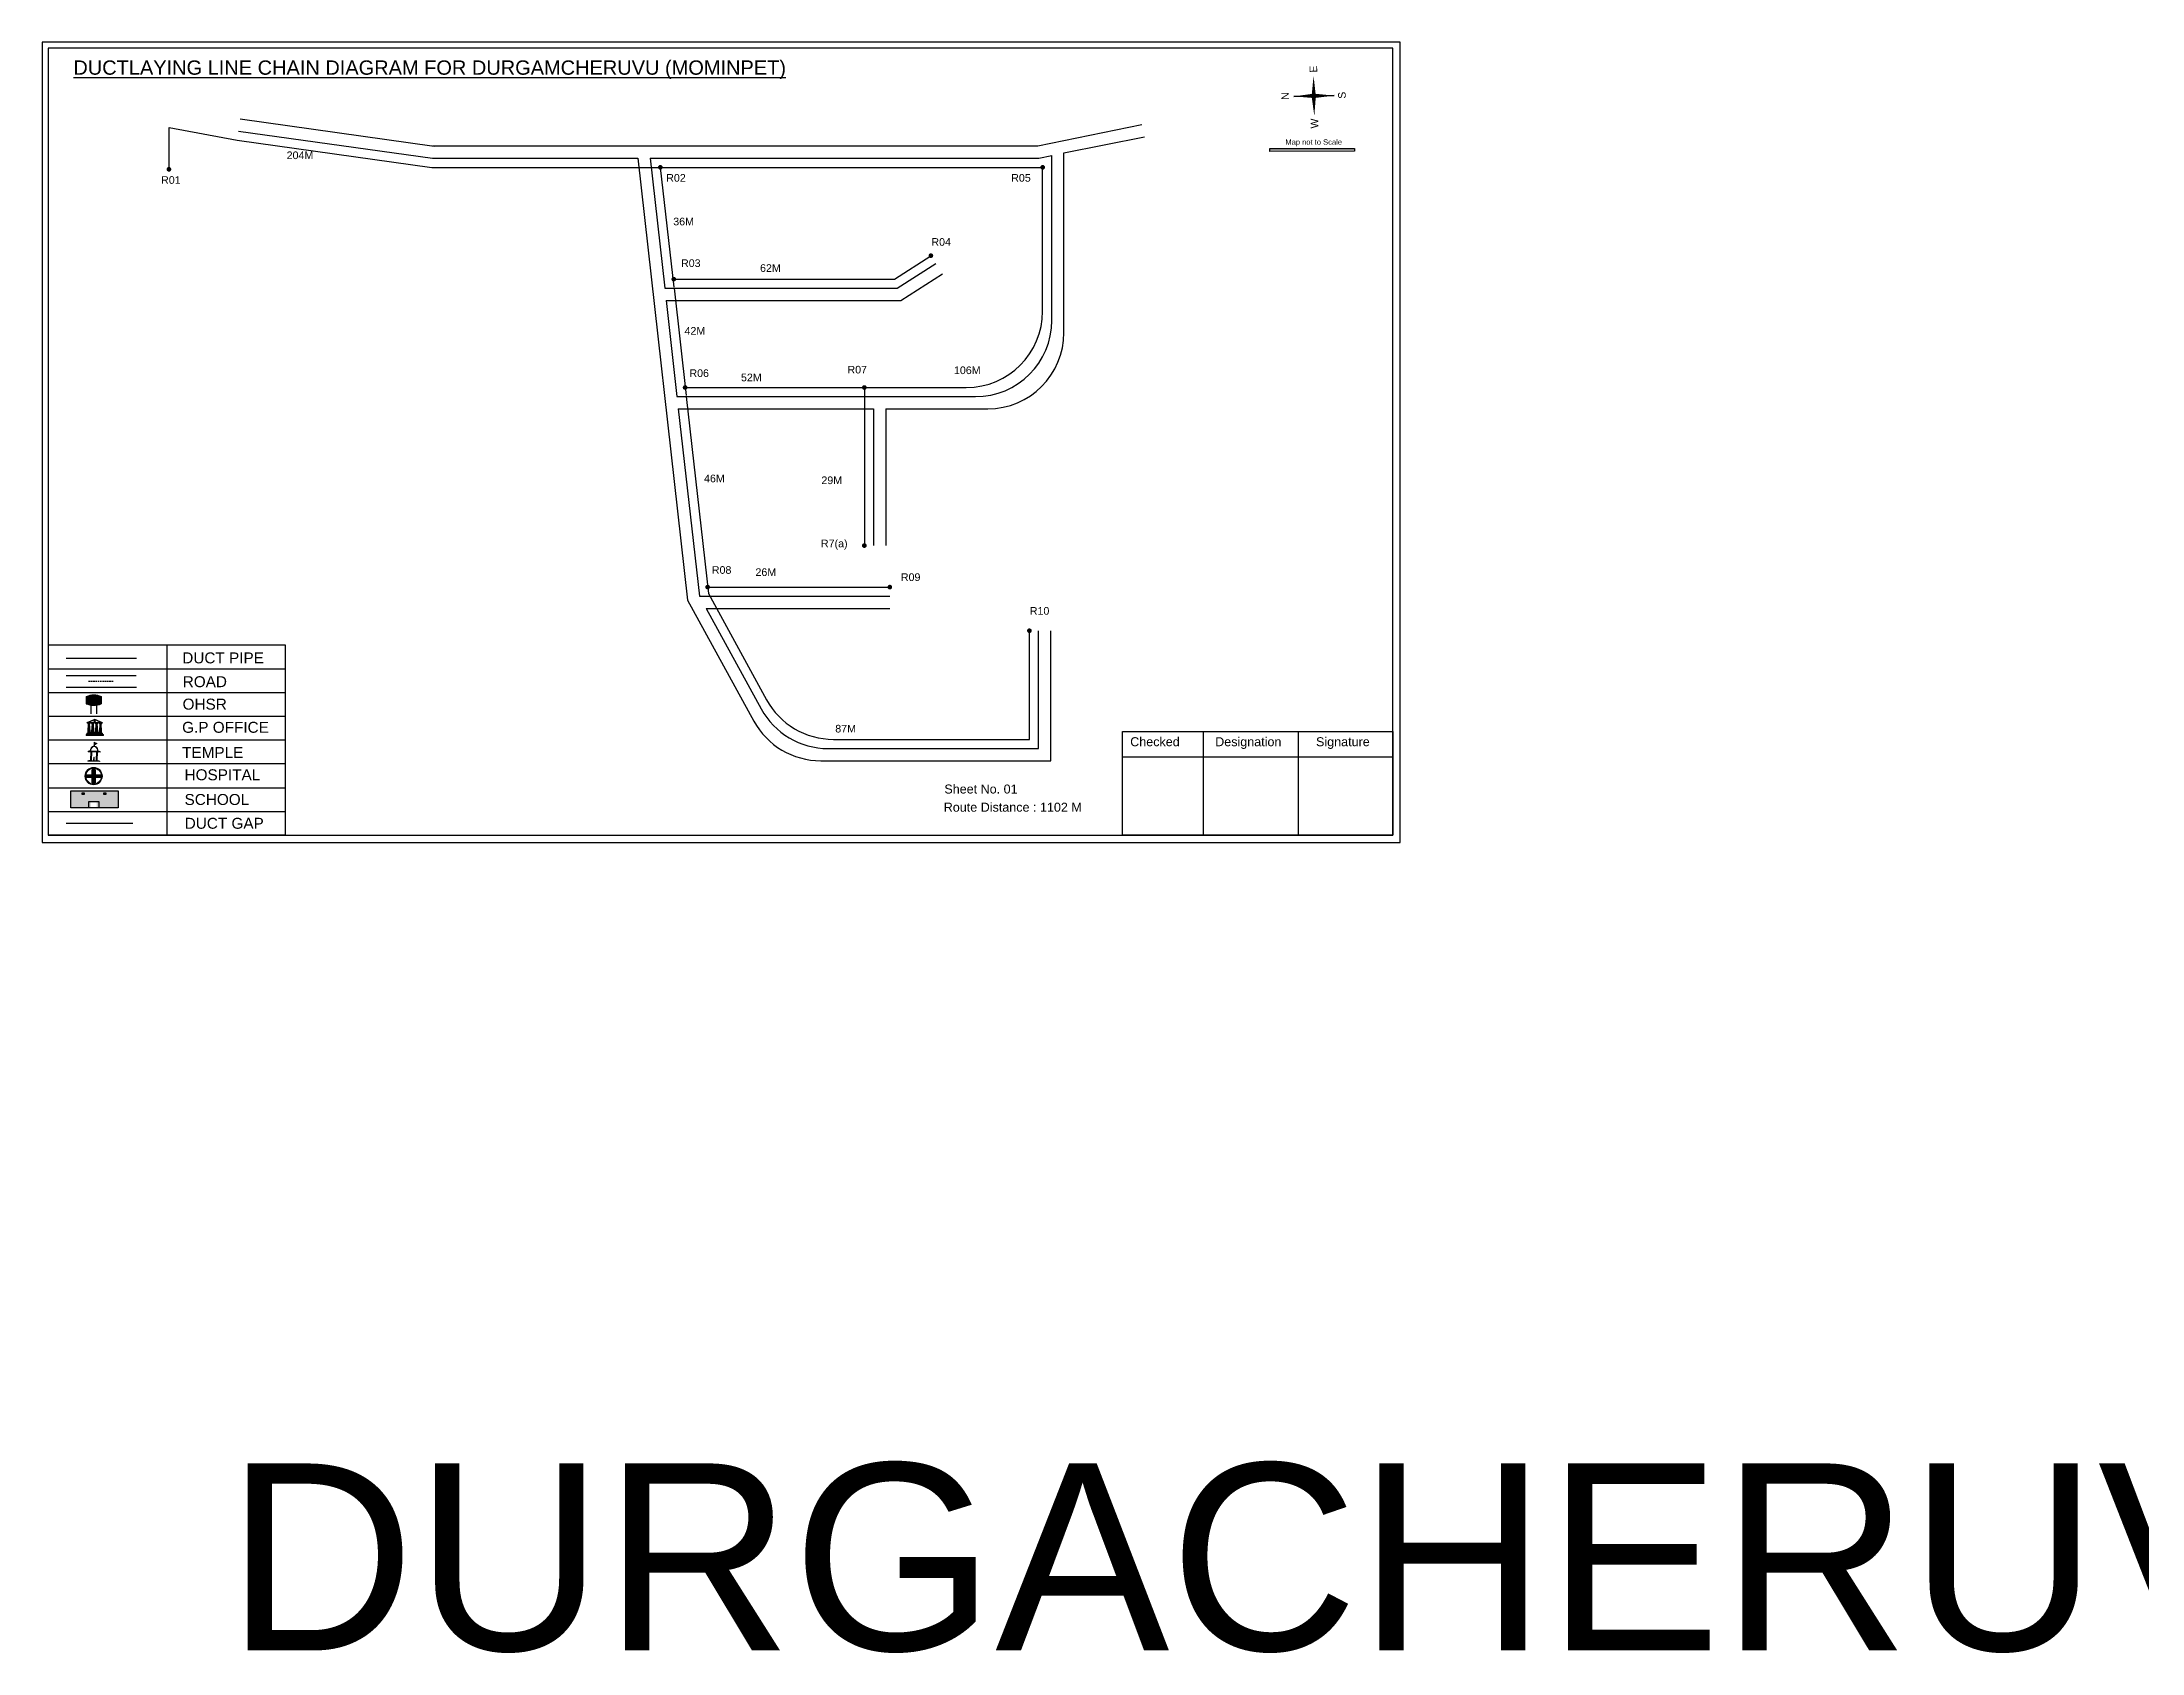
# Model space of a CAD drawing. Header units: inches. Extents: x 105 to 4124, y -559 to 3229.
# Drawn here: x 1249 to 2626, y 1316 to 2372 of the extents above; entities that cross this region are included whole.
import ezdxf

# ---------------------------------------------------------------- set-up
doc = ezdxf.new("R2010")
doc.units = ezdxf.units.IN
doc.header["$MEASUREMENT"] = 0
doc.linetypes.add('DASHEDX2', pattern=[1.5, 1, -0.5])
for name, color, linetype in [('LANDMARK', 7, 'Continuous'), ('OHT', 7, 'Continuous'), ('pipe', 5, 'Continuous')]:
    doc.layers.add(name, color=color, linetype=linetype)
doc.styles.get("Standard").update_dxf_attribs({"font": 'arial.ttf'})

# ---------------------------------------------------------------- blocks, each defined once
blk = doc.blocks.new('OHT')
at = {"linetype": 'Continuous', "lineweight": 0, "true_color": 0x0ffffc}
blk.add_hatch(color=4, dxfattribs=at).paths.add_polyline_path([(0.01, 1), (0, 1, 0.101323), (-0.4, 0.92), (-0.4, 0.52, 0.194075), (0.4, 0.52), (0.4, 0.92, 0.097877)])
at = {"color": 4, "linetype": 'Continuous', "lineweight": 0, "true_color": 0x0ffffc, "flags": 128}
for points in [[(-0.4, 0.52), (-0.4, 0.92)], [(0.4, 0.52), (0.4, 0.92)]]:
    blk.add_lwpolyline(points, dxfattribs=at)
at = {"color": 4, "linetype": 'Continuous', "lineweight": 0, "true_color": 0x0ffffc, "const_width": 0.075, "flags": 128}
for points in [[(-0.15, 0), (-0.15, 0.48)], [(0.15, 0), (0.15, 0.47)]]:
    blk.add_lwpolyline(points, dxfattribs=at)
at = {"color": 4, "linetype": 'Continuous', "lineweight": 0, "true_color": 0x0ffffc}
for centre, radius, start, end in [((0.01, -0.02), 1.02, 67.3109, 113.4711), ((0, 1.51), 1.07, 247.7682, 291.7007)]:
    blk.add_arc(centre, radius, start, end, dxfattribs=at)
blk = doc.blocks.new('Government_Office')
at = {"linetype": 'Continuous', "lineweight": 0, "true_color": 0xff0000}
for points in [[(-0.5, 0.05), (0.5, 0.05), (0.5, 0), (-0.5, 0)], [(-0.45, 0.08), (-0.45, 0.12), (0.45, 0.12), (0.45, 0.08)], [(-0.4, 0.14), (-0.4, 0.18), (0.4, 0.18), (0.4, 0.14)]]:
    blk.add_hatch(color=1, dxfattribs=at).paths.add_polyline_path(points)
h = blk.add_hatch(color=1, dxfattribs=at)
h.paths.add_polyline_path([(0.44, 0.72), (0.45, 0.75), (0, 0.93), (-0.45, 0.75), (-0.44, 0.72)])
h.paths.add_polyline_path([(0.36, 0.75), (-0.36, 0.75), (0, 0.9)], flags=16)
h.paths.add_polyline_path([(0, 0.78, -1), (0, 0.87, -1)], flags=0)
h = blk.add_hatch(color=1, dxfattribs=at)
edge = h.paths.add_edge_path()
edge.add_line((-0.27, 0.2), (-0.3, 0.68))
edge.add_line((-0.3, 0.68), (-0.29, 0.68))
edge.add_arc((-0.28, 0.69), 0.0176, 225.304, 441.5659)
edge.add_line((-0.28, 0.7), (-0.39, 0.7))
edge.add_arc((-0.39, 0.69), 0.0176, 98.4341, 314.696)
edge.add_line((-0.38, 0.68), (-0.37, 0.68))
edge.add_line((-0.37, 0.68), (-0.4, 0.2))
edge.add_line((-0.4, 0.2), (-0.27, 0.2))
h = blk.add_hatch(color=1, dxfattribs=at)
edge = h.paths.add_edge_path()
edge.add_line((-0.05, 0.2), (-0.07, 0.68))
edge.add_line((-0.07, 0.68), (-0.07, 0.68))
edge.add_arc((-0.05, 0.69), 0.0176, 225.304, 441.5659)
edge.add_line((-0.05, 0.7), (-0.17, 0.7))
edge.add_arc((-0.17, 0.69), 0.0176, 98.4341, 314.696)
edge.add_line((-0.16, 0.68), (-0.15, 0.68))
edge.add_line((-0.15, 0.68), (-0.18, 0.2))
edge.add_line((-0.18, 0.2), (-0.05, 0.2))
h = blk.add_hatch(color=1, dxfattribs=at)
edge = h.paths.add_edge_path()
edge.add_arc((0, 0.83), 0.0467, 90, 270)
edge.add_arc((0, 0.83), 0.0467, 270, 450)
h = blk.add_hatch(color=1, dxfattribs=at)
edge = h.paths.add_edge_path()
edge.add_line((0.18, 0.2), (0.15, 0.68))
edge.add_line((0.15, 0.68), (0.16, 0.68))
edge.add_arc((0.17, 0.69), 0.0176, 225.304, 441.5659)
edge.add_line((0.17, 0.7), (0.05, 0.7))
edge.add_arc((0.05, 0.69), 0.0176, 98.4341, 314.696)
edge.add_line((0.07, 0.68), (0.07, 0.68))
edge.add_line((0.07, 0.68), (0.05, 0.2))
edge.add_line((0.05, 0.2), (0.18, 0.2))
h = blk.add_hatch(color=1, dxfattribs=at)
edge = h.paths.add_edge_path()
edge.add_line((0.4, 0.2), (0.37, 0.68))
edge.add_line((0.37, 0.68), (0.38, 0.68))
edge.add_arc((0.39, 0.69), 0.0176, 225.304, 441.5659)
edge.add_line((0.4, 0.7), (0.28, 0.7))
edge.add_arc((0.28, 0.69), 0.0176, 98.4341, 314.696)
edge.add_line((0.29, 0.68), (0.3, 0.68))
edge.add_line((0.3, 0.68), (0.27, 0.2))
edge.add_line((0.27, 0.2), (0.4, 0.2))
at = {"color": 1, "linetype": 'Continuous', "lineweight": 0, "true_color": 0xff0000, "flags": 128}
for points in [[(-0.5, 0.05), (0.5, 0.05), (0.5, 0), (-0.5, 0)], [(-0.45, 0.75), (-0.44, 0.72), (0.44, 0.72), (0.45, 0.75), (0, 0.93)], [(-0.45, 0.08), (-0.45, 0.12), (0.45, 0.12), (0.45, 0.08)], [(-0.4, 0.14), (-0.4, 0.18), (0.4, 0.18), (0.4, 0.14)], [(-0.36, 0.75), (0.36, 0.75), (0, 0.9)]]:
    blk.add_lwpolyline(points, close=True, dxfattribs=at)
for points in [[(-0.27, 0.2), (-0.3, 0.68), (-0.29, 0.68, 1.379694), (-0.28, 0.7), (-0.39, 0.7, 1.379694), (-0.38, 0.68), (-0.37, 0.68), (-0.4, 0.2)], [(-0.05, 0.2), (-0.07, 0.68), (-0.07, 0.68, 1.379694), (-0.05, 0.7), (-0.17, 0.7, 1.379694), (-0.16, 0.68), (-0.15, 0.68), (-0.18, 0.2)], [(0, 0.87, 1), (0, 0.78, 1)], [(0.18, 0.2), (0.15, 0.68), (0.16, 0.68, 1.379694), (0.17, 0.7), (0.05, 0.7, 1.379694), (0.07, 0.68), (0.07, 0.68), (0.05, 0.2)], [(0.4, 0.2), (0.37, 0.68), (0.38, 0.68, 1.379694), (0.4, 0.7), (0.28, 0.7, 1.379694), (0.29, 0.68), (0.3, 0.68), (0.27, 0.2)]]:
    blk.add_lwpolyline(points, format="xyb", close=True, dxfattribs=at)
blk = doc.blocks.new('Temple')
at = {"linetype": 'Continuous', "lineweight": 0, "true_color": 0xff0000}
h = blk.add_hatch(color=1, dxfattribs=at)
edge = h.paths.add_edge_path()
edge.add_line((0.17, 0.49), (0.22, 0.49))
edge.add_line((0.22, 0.49), (0.22, 0.5))
edge.add_line((0.22, 0.5), (0.31, 0.5))
edge.add_line((0.31, 0.5), (0.31, 0.53))
edge.add_line((0.31, 0.53), (0.26, 0.53))
edge.add_line((0.26, 0.53), (0.26, 0.54))
edge.add_line((0.26, 0.54), (0.2, 0.54))
edge.add_spline(control_points=[(0.2, 0.54), (0.2, 0.59), (0.19, 0.64), (0.14, 0.74), (0.09, 0.79), (0.03, 0.8), (0.02, 0.81), (0.01, 0.81)], knot_values=[4.712389, 4.712389, 4.712389, 4.712389, 5.278166, 5.278166, 6.117402, 6.117402, 6.223801, 6.223801, 6.223801, 6.223801], degree=3, periodic=0)
edge.add_line((0.01, 0.81), (0.01, 0.79))
edge.add_line((0.01, 0.79), (-0.01, 0.79))
edge.add_line((-0.01, 0.79), (-0.01, 0.81))
edge.add_spline(control_points=[(-0.01, 0.81), (-0.05, 0.8), (-0.1, 0.78), (-0.17, 0.7), (-0.2, 0.63), (-0.2, 0.55), (-0.2, 0.55), (-0.2, 0.54)], knot_values=[6.343965, 6.343965, 6.343965, 6.343965, 6.956638, 6.956638, 7.795874, 7.795874, 7.853982, 7.853982, 7.853982, 7.853982], degree=3, periodic=0)
edge.add_line((-0.2, 0.54), (-0.26, 0.54))
edge.add_line((-0.26, 0.54), (-0.26, 0.53))
edge.add_line((-0.26, 0.53), (-0.31, 0.53))
edge.add_line((-0.31, 0.53), (-0.31, 0.5))
edge.add_line((-0.31, 0.5), (-0.22, 0.5))
edge.add_line((-0.22, 0.5), (-0.22, 0.49))
edge.add_line((-0.22, 0.49), (-0.17, 0.49))
edge.add_line((-0.17, 0.49), (-0.17, 0.07))
edge.add_arc((-0.2, 0.07), 0.03, -90, 0, ccw=False)
edge.add_line((-0.2, 0.04), (-0.26, 0.04))
edge.add_line((-0.26, 0.04), (-0.26, 0.03))
edge.add_line((-0.26, 0.03), (-0.31, 0.03))
edge.add_line((-0.31, 0.03), (-0.31, 0))
edge.add_line((-0.31, 0), (0.31, 0))
edge.add_line((0.31, 0), (0.31, 0.03))
edge.add_line((0.31, 0.03), (0.26, 0.03))
edge.add_line((0.26, 0.03), (0.26, 0.04))
edge.add_line((0.26, 0.04), (0.2, 0.04))
edge.add_arc((0.2, 0.07), 0.03, 180, 270, ccw=False)
edge.add_line((0.17, 0.07), (0.17, 0.49))
h.paths.add_polyline_path([(0.12, 0.07, -0.414214), (0.1, 0.04), (0.05, 0.04), (0.05, 0.03), (-0.05, 0.03), (-0.05, 0.04), (-0.1, 0.04, -0.414214), (-0.12, 0.07), (-0.12, 0.5), (0.12, 0.5)], flags=16)
edge = h.paths.add_edge_path(flags=16)
edge.add_ellipse((0, 0.54), major_axis=(0, 0.242), ratio=0.722808, start_angle=270, end_angle=450, ccw=False)
edge.add_line((0.17, 0.54), (-0.17, 0.54))
h.paths.add_polyline_path([(0.01, 0.23), (0.01, 0.07), (-0.01, 0.07), (-0.01, 0.23)], flags=0)
at = {"linetype": 'Continuous', "lineweight": 0, "true_color": 0xe66000}
blk.add_hatch(color=32, dxfattribs=at).paths.add_polyline_path([(-0.01, 1), (0.15, 0.93), (0, 0.85)])
at = {"linetype": 'Continuous', "lineweight": 0, "true_color": 0xff0000}
h = blk.add_hatch(color=1, dxfattribs=at)
edge = h.paths.add_edge_path()
edge.add_line((0.01, 0.86), (0, 0.85))
edge.add_line((0, 0.85), (0, 0.93))
edge.add_line((0, 0.93), (-0.01, 0.93))
edge.add_line((-0.01, 0.93), (-0.01, 0.81))
edge.add_spline(control_points=[(-0.01, 0.81), (0, 0.81), (0, 0.81), (0.01, 0.81)], knot_values=[6.223801, 6.223801, 6.223801, 6.223801, 6.343965, 6.343965, 6.343965, 6.343965], degree=3, periodic=0)
edge.add_line((0.01, 0.81), (0.01, 0.86))
h = blk.add_hatch(color=1, dxfattribs=at)
edge = h.paths.add_edge_path()
edge.add_line((0.01, 0.79), (0.01, 0.81))
edge.add_spline(control_points=[(0.01, 0.81), (0, 0.81), (0, 0.81), (-0.01, 0.81)], knot_values=[6.223801, 6.223801, 6.223801, 6.223801, 6.343965, 6.343965, 6.343965, 6.343965], degree=3, periodic=0)
edge.add_line((-0.01, 0.81), (-0.01, 0.79))
edge.add_line((-0.01, 0.79), (0.01, 0.79))
at = {"color": 1, "linetype": 'Continuous', "lineweight": 0, "true_color": 0xff0000, "flags": 128}
blk.add_lwpolyline([(0.2, 0.54), (0.26, 0.54), (0.26, 0.53), (0.31, 0.53), (0.31, 0.5), (0.22, 0.5), (0.22, 0.49), (0.17, 0.49), (0.17, 0.07, 0.414214), (0.2, 0.04), (0.26, 0.04), (0.26, 0.03), (0.31, 0.03), (0.31, 0), (-0.31, 0), (-0.31, 0.03), (-0.26, 0.03), (-0.26, 0.04), (-0.2, 0.04, 0.414214), (-0.17, 0.07), (-0.17, 0.49), (-0.22, 0.49), (-0.22, 0.5), (-0.31, 0.5), (-0.31, 0.53), (-0.26, 0.53), (-0.26, 0.54), (-0.2, 0.54)], format="xyb", dxfattribs=at)
blk.add_lwpolyline([(-0.17, 0.54), (0.17, 0.54)], dxfattribs=at)
blk.add_lwpolyline([(0.12, 0.5), (0.12, 0.07, -0.414214), (0.1, 0.04), (0.05, 0.04), (0.05, 0.03), (-0.05, 0.03), (-0.05, 0.04), (-0.1, 0.04, -0.414214), (-0.12, 0.07), (-0.12, 0.5)], format="xyb", close=True, dxfattribs=at)
at = {"color": 32, "linetype": 'Continuous', "lineweight": 0, "true_color": 0xe66000, "flags": 128}
blk.add_lwpolyline([(-0.01, 1), (0.15, 0.93), (0, 0.85), (-0.01, 1)], dxfattribs=at)
at = {"color": 1, "linetype": 'Continuous', "lineweight": 0, "true_color": 0xff0000, "flags": 128}
for points in [[(0.01, 0.93), (-0.01, 0.93), (-0.01, 0.79), (0.01, 0.79)], [(0.01, 0.23), (-0.01, 0.23), (-0.01, 0.07), (0.01, 0.07)]]:
    blk.add_lwpolyline(points, close=True, dxfattribs=at)
at = {"color": 1, "linetype": 'Continuous', "lineweight": 0, "true_color": 0xff0000}
blk.add_ellipse((0, 0.54), major_axis=(0, 0.242), ratio=0.722808, start_param=4.712389, end_param=7.853982, dxfattribs=at)
blk.add_open_spline([(0.2, 0.54), (0.2, 0.59), (0.19, 0.64), (0.14, 0.74), (0.09, 0.79), (-0.02, 0.82), (-0.08, 0.79), (-0.17, 0.7), (-0.2, 0.63), (-0.2, 0.55), (-0.2, 0.55), (-0.2, 0.54)], degree=3, knots=[4.712389, 4.712389, 4.712389, 4.712389, 5.278166, 5.278166, 6.117402, 6.117402, 6.956638, 6.956638, 7.795874, 7.795874, 7.853982, 7.853982, 7.853982, 7.853982], dxfattribs=at)
blk = doc.blocks.new('*U6')
at = {"color": 0, "linetype": 'DASHEDX2', "transparency": 16777216}
blk.add_line((-8.2, 0), (8, 0), dxfattribs=at)
blk = doc.blocks.new('Hospital')
at = {"linetype": 'Continuous', "lineweight": 0, "true_color": 0x000000}
h = blk.add_hatch(color=18, dxfattribs=at)
h.paths.add_polyline_path([(-0.5, 0, 1), (0.5, 0, 1)])
h.paths.add_polyline_path([(0.45, 0, -1), (-0.45, 0, -1)], flags=16)
at = {"linetype": 'Continuous', "true_color": 0xff0000}
blk.add_hatch(color=1, dxfattribs=at).paths.add_polyline_path([(-0.39, 0.08), (-0.08, 0.08), (-0.08, 0.39), (0.08, 0.39), (0.08, 0.08), (0.39, 0.08), (0.39, -0.08), (0.08, -0.08), (0.08, -0.39), (-0.08, -0.39), (-0.08, -0.08), (-0.39, -0.08)])
at = {"color": 1, "linetype": 'Continuous', "true_color": 0xff0000, "flags": 128}
blk.add_lwpolyline([(-0.39, 0.08), (-0.08, 0.08), (-0.08, 0.39), (0.08, 0.39), (0.08, 0.08), (0.39, 0.08), (0.39, -0.08), (0.08, -0.08), (0.08, -0.39), (-0.08, -0.39), (-0.08, -0.08), (-0.39, -0.08)], close=True, dxfattribs=at)
at = {"color": 18, "linetype": 'Continuous', "lineweight": 0, "true_color": 0x000000}
for radius in [0.5, 0.446]:
    blk.add_circle((0, 0), radius, dxfattribs=at)

msp = doc.modelspace()

# ---------------------------------------------------------------- hatches: boundary and pattern name
at = {"true_color": 0x0093dd}
h = msp.add_hatch(color=142, dxfattribs=at)
h.dxf.hatch_style = 1
h.paths.add_polyline_path([(2054.1, 2302.3), (2054.1, 2300.4), (2109.6, 2300.5), (2109.6, 2302.4)])
at = {"ltscale": 0.5}
h = msp.add_hatch(color=5, dxfattribs=at)
h.dxf.hatch_style = 1
h.paths.add_polyline_path([(1334.1, 2288.7, 1), (1331, 2288.7, 1)])
h = msp.add_hatch(color=5, dxfattribs=at)
h.dxf.hatch_style = 1
h.paths.add_polyline_path([(1656.2, 2290, 1), (1653.1, 2290, 1)])
h = msp.add_hatch(color=5, dxfattribs=at)
h.dxf.hatch_style = 1
h.paths.add_polyline_path([(1906.8, 2290, 1), (1903.7, 2290, 1)])
h = msp.add_hatch(color=5, dxfattribs=at)
h.dxf.hatch_style = 1
h.paths.add_polyline_path([(1833.5, 2232.1, 1), (1830.4, 2232.1, 1)])
h = msp.add_hatch(color=5, dxfattribs=at)
h.dxf.hatch_style = 1
h.paths.add_polyline_path([(1665, 2216.7, 1), (1661.9, 2216.7, 1)])
h = msp.add_hatch(color=5, dxfattribs=at)
h.dxf.hatch_style = 1
h.paths.add_polyline_path([(1672.4, 2145.7, 1), (1669.3, 2145.7, 1)])
h = msp.add_hatch(color=5, dxfattribs=at)
h.dxf.hatch_style = 1
h.paths.add_polyline_path([(1789.9, 2145.7, 1), (1786.8, 2145.7, 1)])
h = msp.add_hatch(color=5, dxfattribs=at)
h.dxf.hatch_style = 1
h.paths.add_polyline_path([(1789.9, 2042.1, 1), (1786.8, 2042.1, 1)])
h = msp.add_hatch(color=5, dxfattribs=at)
h.dxf.hatch_style = 1
h.paths.add_polyline_path([(1687.2, 2014.9, 1), (1684.1, 2014.9, 1)])
h = msp.add_hatch(color=5, dxfattribs=at)
h.dxf.hatch_style = 1
h.paths.add_polyline_path([(1806.6, 2014.9, 1), (1803.5, 2014.9, 1)])
h = msp.add_hatch(color=5, dxfattribs=at)
h.dxf.hatch_style = 1
h.paths.add_polyline_path([(1898.1, 1986.3, 1), (1895, 1986.3, 1)])
at = {"true_color": 0xc8c92d}
h = msp.add_hatch(color=52, dxfattribs=at)
h.dxf.hatch_style = 1
h.paths.add_polyline_path([(1274.3, 1881.3), (1268.2, 1881.3), (1268.2, 1870.2), (1274.3, 1870.2)])
h.paths.add_polyline_path([(1299.2, 1881.3), (1293, 1881.3), (1293, 1870.2), (1299.2, 1870.2)])
at = {"true_color": 0x293189}
h = msp.add_hatch(color=177, dxfattribs=at)
h.dxf.hatch_style = 1
h.paths.add_polyline_path([(1293, 1881.3), (1274.3, 1881.3), (1274.3, 1870.2), (1281.3, 1870.2), (1281.3, 1873.9), (1285.2, 1873.9), (1285.2, 1870.2), (1293, 1870.2)])
h.paths.add_polyline_path([(1277, 1878.9), (1275.6, 1878.9), (1275.6, 1880.1), (1277, 1880.1)], flags=16)
h.paths.add_polyline_path([(1289.9, 1878.9), (1289.9, 1880.1), (1291.2, 1880.1), (1291.2, 1878.9)], flags=16)

# ---------------------------------------------------------------- linework, layer by layer
for p, q in [((2096.2, 2337), (2069.9, 2336.5)), ((2069.9, 2336.5), (2096.2, 2337)), ((2096.2, 2337), (2069.9, 2336.5)), ((2083.1, 2336.7), (2096.2, 2337)), ((1378.2, 2313.8), (1505.2, 2296)), ((1379.3, 2321.7), (1506.3, 2303.9)), ((1902, 2304), (1970.3, 2318)), ((1505.2, 2304), (1902, 2304)), ((1919.2, 2299.4), (1971.9, 2310.1)), ((1919.2, 2181.7), (1919.2, 2299.4)), ((1505.2, 2296), (1639.9, 2296)), ((1639.9, 2296), (1672.5, 2006.4)), ((1647.9, 2296), (1902.8, 2296)), ((1647.9, 2296), (1657.5, 2210.7)), ((1902.8, 2296), (1911.2, 2297.7)), ((1911.2, 2189.7), (1911.2, 2297.7)), ((1809.9, 2210.7), (1835.2, 2227)), ((1812.2, 2202.7), (1839.6, 2220.3)), ((1657.5, 2210.7), (1809.9, 2210.7)), ((1658.4, 2202.7), (1665.5, 2139.7)), ((1658.4, 2202.7), (1812.2, 2202.7)), ((1665.5, 2139.7), (1861.2, 2139.7)), ((1666.4, 2131.7), (1680.3, 2008.9)), ((1666.4, 2131.7), (1794.4, 2131.7)), ((1794.4, 2131.7), (1794.4, 2042.1)), ((1802.4, 2131.7), (1869.2, 2131.7)), ((1802.4, 2131.7), (1802.4, 2042.1)), ((1672.5, 2006.4), (1716, 1927.1)), ((1680.3, 2008.9), (1805.1, 2008.9)), ((1684.6, 2000.9), (1720.7, 1935.1)), ((1684.6, 2000.9), (1805.1, 2000.9)), ((1902.6, 1909.1), (1902.6, 1986.3)), ((1910.6, 1901.1), (1910.6, 1986.3)), ((1253.5, 1976.8), (1253.5, 1853.6)), ((1331.2, 1976.8), (1331.2, 1852.3)), ((1409, 1961.2), (1253.5, 1961.2)), ((1265.1, 1956.9), (1311, 1956.9)), ((1409, 1945.7), (1253.5, 1945.7)), ((1265.1, 1949.4), (1311.2, 1949.4)), ((1409, 1930.1), (1253.5, 1930.1)), ((1409, 1914.6), (1253.5, 1914.6)), ((1759.8, 1901.1), (1910.6, 1901.1)), ((1764.6, 1909.1), (1902.6, 1909.1)), ((1409, 1899), (1253.5, 1899)), ((1253.5, 1883.4), (1409, 1883.4)), ((1253.5, 1867.9), (1409, 1867.9)), ((1253.5, 1853.6), (1253.5, 1852.3)), ((1253.5, 1853.3), (1253.5, 1852.4)), ((1409, 1852.3), (1253.5, 1852.3))]:
    msp.add_line(p, q)
at = {"color": 1}
msp.add_line((2069.9, 2336.5), (2083.1, 2336.7), dxfattribs=at)
at = {"color": 242, "true_color": 0xcd2027}
for p, q in [((2010.5, 1920.2), (2010.5, 1852.3)), ((2072.7, 1920.2), (2072.7, 1852.3)), ((1957.6, 1903.7), (2134.8, 1903.7))]:
    msp.add_line(p, q, dxfattribs=at)
for points in [[(1249.4, 2372.1), (1249.4, 1847.6), (2139.5, 1847.6), (2139.5, 2372.1)], [(1253.5, 2368.1), (1253.5, 1852.4), (2134.8, 1852.4), (2134.8, 2368.1)], [(1299.2, 1881.3), (1299.2, 1870.2), (1268.2, 1870.2), (1268.2, 1881.3)], [(1277, 1880.1), (1277, 1878.9), (1275.6, 1878.9), (1275.6, 1880.1)], [(1289.9, 1878.9), (1289.9, 1880.1), (1291.2, 1880.1), (1291.2, 1878.9)]]:
    msp.add_lwpolyline(points, close=True)
at = {"color": 142, "true_color": 0x0093dd}
msp.add_lwpolyline([(2109.6, 2300.5), (2054.1, 2300.4), (2054.1, 2302.3), (2109.6, 2302.4), (2109.6, 2300.5)], dxfattribs=at)
for points in [[(1409, 1852.3), (1409, 1976.8), (1253.5, 1976.8)], [(1280, 1870.2), (1280, 1874.3), (1286.5, 1874.3), (1286.5, 1870.2)]]:
    msp.add_lwpolyline(points)
at = {"color": 242, "true_color": 0xcd2027}
msp.add_lwpolyline([(2134.8, 1852.3), (1957.6, 1852.3), (1957.6, 1920.2), (2134.8, 1920.2)], close=True, dxfattribs=at)
for centre, start, end in [((1861.2, 2189.7), 270, 0), ((1869.2, 2181.7), 270, 0), ((1759.8, 1951.1), 208.7257, 270), ((1764.6, 1959.1), 208.7257, 270)]:
    msp.add_arc(centre, 50, start, end)
for points in [[(2084.3, 2336.8), (2081.5, 2336.7), (2082.8, 2349.9)], [(2084.3, 2336.8), (2081.5, 2336.7), (2082.8, 2349.9)], [(2084.3, 2336.8), (2081.5, 2336.7), (2083.3, 2323.6)], [(2084.3, 2336.8), (2081.5, 2336.7), (2083.3, 2323.6)], [(2083.1, 2335.4), (2083, 2338.3), (2096.2, 2337)], [(2083.1, 2335.4), (2083, 2338.3), (2096.2, 2337)]]:
    msp.add_solid(points)
at = {"color": 1}
msp.add_solid([(2083.1, 2335.4), (2083, 2338.3), (2069.9, 2336.5)], dxfattribs=at)
msp.add_solid([(2083.1, 2335.4), (2083, 2338.3), (2069.9, 2336.5)], dxfattribs=at)
at = {"layer": 'OHT', "color": 5}
msp.add_line((1265.3, 1968.3), (1311.2, 1968.3), dxfattribs=at)
at = {"layer": 'OHT', "color": 1}
msp.add_line((1265.3, 1860.1), (1308.9, 1860.1), dxfattribs=at)
at = {"layer": 'pipe'}
for p, q in [((1332.6, 2288.7), (1332.6, 2316.2)), ((1332.6, 2316.2), (1377.3, 2307.9)), ((1377.3, 2307.9), (1504.8, 2290)), ((1504.8, 2290), (1640.5, 2290)), ((1640.5, 2290), (1905.2, 2290)), ((1654.6, 2290), (1663.5, 2211.4)), ((1905.2, 2195.7), (1905.2, 2290)), ((1808.1, 2216.7), (1832, 2232.1)), ((1662.9, 2216.7), (1808.1, 2216.7)), ((1663.6, 2210.7), (1671.5, 2140.4)), ((1670.9, 2145.7), (1855.2, 2145.7)), ((1671.6, 2139.7), (1686.1, 2010.7)), ((1788.4, 2145.7), (1788.4, 2042.1)), ((1685.6, 2014.9), (1805.1, 2014.9)), ((1686.1, 2010.7), (1724.3, 1941.1)), ((1896.6, 1915.1), (1896.6, 1986.3)), ((1768.1, 1915.1), (1896.6, 1915.1))]:
    msp.add_line(p, q, dxfattribs=at)
for centre, start, end in [((1855.2, 2195.7), 270, 0), ((1768.1, 1965.1), 208.7257, 270)]:
    msp.add_arc(centre, 50, start, end, dxfattribs=at)

# ---------------------------------------------------------------- block references
at = {"linetype": 'DASHEDX2'}
msp.add_blockref('*U6', (1288.1, 1953.2), dxfattribs=at)
at = {"layer": 'LANDMARK'}
for name, p, xscale, yscale, zscale in [('Government_Office', (1283.9, 1917.7), 11.32114773247135, 11.32114773247135, 11.32114773247135), ('Hospital', (1283.2, 1891), 11.41772014427468, 11.41772014427468, 11.41772014427468)]:
    msp.add_blockref(name, p, dxfattribs=dict(at, xscale=xscale, yscale=yscale, zscale=zscale))
at = {"layer": 'LANDMARK', "xscale": 12.62452535729322, "yscale": 12.62452535729322, "zscale": 12.62452535729322, "rotation": 358.3713438591284}
msp.add_blockref('Temple', (1283.3, 1900.6), dxfattribs=at)
at = {"layer": 'OHT', "xscale": 12.45189723782068, "yscale": 12.45189723782068, "zscale": 12.45189723782068}
msp.add_blockref('OHT', (1283.3, 1931.8), dxfattribs=at)

# ---------------------------------------------------------------- texts
at = {"color": 242, "true_color": 0xcd2027}
msp.add_text('%%UDUCTLAYING LINE CHAIN DIAGRAM FOR DURGAMCHERUVU (MOMINPET)', height=9.375, dxfattribs=at).set_placement((1269.9, 2350.7))
for s, p in [('E', (2085.2, 2352.1)), ('N', (2066.6, 2334.2)), ('S', (2103.9, 2335)), ('W', (2085.9, 2315.5))]:
    msp.add_text(s, height=4.95, rotation=91.0063).set_placement(p)
for s, height, p in [('204M', 5, (1409.7, 2295.4)), ('Map not to Scale', 3.542, (2064.3, 2304.8)), ('R02', 5, (1658.5, 2280.6)), ('R05', 5, (1884.6, 2280.6)), ('R01', 5, (1327.4, 2279.2)), ('36M', 5, (1663.1, 2252)), ('R04', 5, (1832.3, 2238.6)), ('R03', 5, (1668.2, 2224.7)), ('62M', 5, (1720, 2221.5)), ('42M', 5, (1670.5, 2180.3)), ('R06', 5, (1673.7, 2152.6)), ('52M', 5, (1707.5, 2149.8)), ('R07', 5, (1777.3, 2154.9)), ('106M', 5, (1847.1, 2154.5)), ('46M', 5, (1683.3, 2083.6)), ('29M', 5, (1760.2, 2082.4)), ('R7(a)', 5, (1759.9, 2041)), ('R08', 5, (1688.4, 2023.6)), ('26M', 5, (1717, 2022.2)), ('R09', 5, (1812.3, 2018.9)), ('R10', 5, (1896.8, 1996.8)), ('DUCT PIPE', 7.18, (1341.3, 1964.9)), ('ROAD ', 7.18, (1341.6, 1949.3)), ('OHSR', 7.18, (1341.5, 1934.6)), ('G.P OFFICE', 7.18, (1341.2, 1919.4)), ('87M', 5, (1769.3, 1919.6)), ('Checked', 5.89, (1962.6, 1910.6)), ('Designation', 5.886, (2018.3, 1910.6)), ('Signature', 5.89, (2084.4, 1910.6)), ('TEMPLE', 7.18, (1341.2, 1902.9)), ('HOSPITAL', 7.18, (1342.8, 1888.3)), ('Sheet No. 01', 5.886, (1840.8, 1879.6)), ('SCHOOL', 7.18, (1342.8, 1872.1)), ('Route Distance : 1102 M', 5.886, (1840.4, 1867.7)), ('DUCT GAP', 7.18, (1342.9, 1856.5)), ('DURGACHERUVU 1', 122.535, (1370.2, 1318))]:
    msp.add_text(s, height=height).set_placement(p)

doc.saveas('drawing.dxf')
